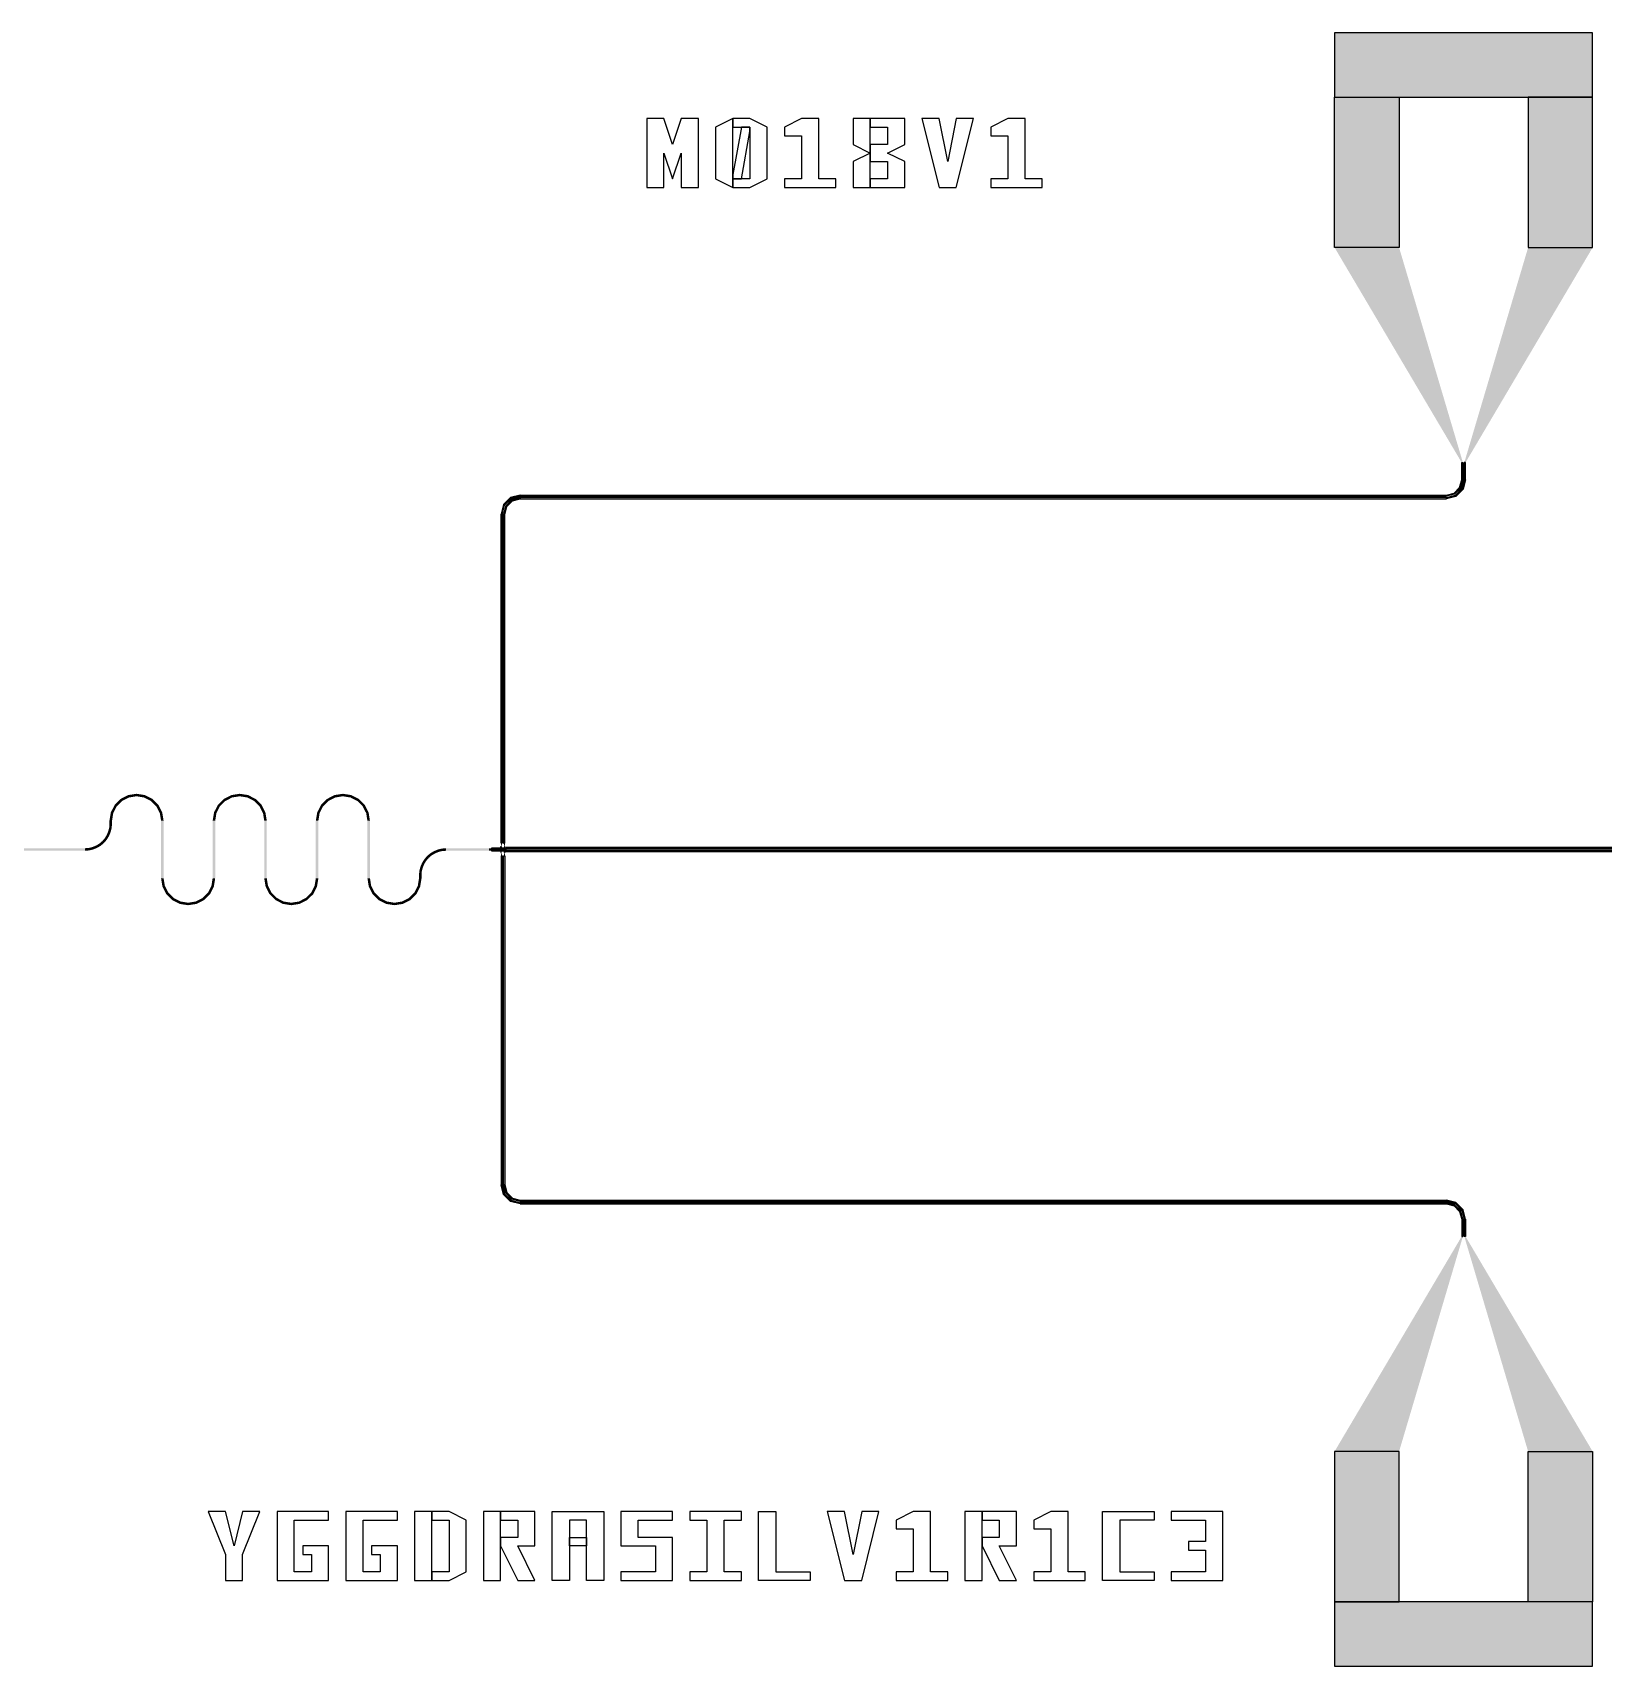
# Model space of a CAD drawing. Extents: x -200 to 7200, y -200 to 2100.
# Drawn here: x 4336 to 6162, y 0 to 1900 of the extents above; entities that cross this region are included whole.
import ezdxf

# ---------------------------------------------------------------- set-up
doc = ezdxf.new("R2010")
doc.units = 0
doc.layers.add('GAP', color=1, linetype='continuous')
doc.layers.add('PIN', color=3, linetype='continuous')

# ---------------------------------------------------------------- blocks, each defined once
blk = doc.blocks.new('YGGDRASILV1R1C3GAP')
for points in [[(4879.6, 951.5), (4869.6, 951.5), (4869.6, 948.5), (4879.6, 948.5), (4879.6, 951.5)], [(4885.1, 951.5), (4880.6, 951.5), (4880.6, 948.5), (4885.1, 948.5), (4885.1, 951.5)], [(6175, 952.3), (4886.1, 952.3), (4886.1, 947.8), (6175, 947.8), (6175, 952.3)]]:
    blk.add_lwpolyline(points)
for points in [[(4438.1, 1008.8), (4438.1, 1008.8), (4431.2, 1001.9)], [(4439.8, 1006.4), (4438.1, 1008.8), (4433.5, 1000.1), (4431.2, 1001.9)], [(4446.9, 1013.3), (4446.9, 1013.3), (4438.1, 1008.8)], [(4447.8, 1010.5), (4446.9, 1013.3), (4439.8, 1006.4), (4438.1, 1008.8)], [(4447.8, 1010.5), (4447.8, 1010.5), (4439.8, 1006.4)], [(4456.6, 1014.8), (4456.6, 1014.8), (4446.9, 1013.3)], [(4456.6, 1011.9), (4456.6, 1014.8), (4447.8, 1010.5), (4446.9, 1013.3)], [(4456.6, 1011.9), (4456.6, 1011.9), (4447.8, 1010.5)], [(4466.3, 1013.3), (4466.3, 1013.3), (4456.6, 1014.8)], [(4465.4, 1010.5), (4466.3, 1013.3), (4456.6, 1011.9), (4456.6, 1014.8)], [(4465.4, 1010.5), (4465.4, 1010.5), (4456.6, 1011.9)], [(4473.4, 1006.4), (4475.1, 1008.8), (4465.4, 1010.5), (4466.3, 1013.3)], [(4473.4, 1006.4), (4473.4, 1006.4), (4465.4, 1010.5)], [(4475.1, 1008.8), (4475.1, 1008.8), (4466.3, 1013.3)], [(4479.7, 1000.1), (4482.1, 1001.9), (4473.4, 1006.4), (4475.1, 1008.8)], [(4482.1, 1001.9), (4482.1, 1001.9), (4475.1, 1008.8)], [(4558.1, 1008.8), (4558.1, 1008.8), (4551.2, 1001.9)], [(4559.8, 1006.4), (4558.1, 1008.8), (4553.5, 1000.1), (4551.2, 1001.9)], [(4566.9, 1013.3), (4566.9, 1013.3), (4558.1, 1008.8)], [(4567.8, 1010.5), (4566.9, 1013.3), (4559.8, 1006.4), (4558.1, 1008.8)], [(4567.8, 1010.5), (4567.8, 1010.5), (4559.8, 1006.4)], [(4576.6, 1014.8), (4576.6, 1014.8), (4566.9, 1013.3)], [(4576.6, 1011.9), (4576.6, 1014.8), (4567.8, 1010.5), (4566.9, 1013.3)], [(4576.6, 1011.9), (4576.6, 1011.9), (4567.8, 1010.5)], [(4586.3, 1013.3), (4586.3, 1013.3), (4576.6, 1014.8)], [(4585.4, 1010.5), (4586.3, 1013.3), (4576.6, 1011.9), (4576.6, 1014.8)], [(4585.4, 1010.5), (4585.4, 1010.5), (4576.6, 1011.9)], [(4593.4, 1006.4), (4595.1, 1008.8), (4585.4, 1010.5), (4586.3, 1013.3)], [(4593.4, 1006.4), (4593.4, 1006.4), (4585.4, 1010.5)], [(4595.1, 1008.8), (4595.1, 1008.8), (4586.3, 1013.3)], [(4599.7, 1000.1), (4602.1, 1001.9), (4593.4, 1006.4), (4595.1, 1008.8)], [(4602.1, 1001.9), (4602.1, 1001.9), (4595.1, 1008.8)], [(4678.1, 1008.8), (4678.1, 1008.8), (4671.2, 1001.9)], [(4679.8, 1006.4), (4678.1, 1008.8), (4673.5, 1000.1), (4671.2, 1001.9)], [(4686.9, 1013.3), (4686.9, 1013.3), (4678.1, 1008.8)], [(4687.8, 1010.5), (4686.9, 1013.3), (4679.8, 1006.4), (4678.1, 1008.8)], [(4687.8, 1010.5), (4687.8, 1010.5), (4679.8, 1006.4)], [(4696.6, 1014.8), (4696.6, 1014.8), (4686.9, 1013.3)], [(4696.6, 1011.9), (4696.6, 1014.8), (4687.8, 1010.5), (4686.9, 1013.3)], [(4696.6, 1011.9), (4696.6, 1011.9), (4687.8, 1010.5)], [(4706.3, 1013.3), (4706.3, 1013.3), (4696.6, 1014.8)], [(4705.4, 1010.5), (4706.3, 1013.3), (4696.6, 1011.9), (4696.6, 1014.8)], [(4705.4, 1010.5), (4705.4, 1010.5), (4696.6, 1011.9)], [(4713.4, 1006.4), (4715.1, 1008.8), (4705.4, 1010.5), (4706.3, 1013.3)], [(4713.4, 1006.4), (4713.4, 1006.4), (4705.4, 1010.5)], [(4715.1, 1008.8), (4715.1, 1008.8), (4706.3, 1013.3)], [(4719.7, 1000.1), (4722.1, 1001.9), (4713.4, 1006.4), (4715.1, 1008.8)], [(4722.1, 1001.9), (4722.1, 1001.9), (4715.1, 1008.8)], [(4426.7, 993.1), (4426.7, 993.1), (4425.1, 983.4)], [(4429.5, 992.2), (4426.7, 993.1), (4428.1, 983.4), (4425.1, 983.4)], [(4431.2, 1001.9), (4431.2, 1001.9), (4426.7, 993.1)], [(4433.5, 1000.1), (4431.2, 1001.9), (4429.5, 992.2), (4426.7, 993.1)], [(4429.5, 992.2), (4429.5, 992.2), (4428.1, 983.4)], [(4433.5, 1000.1), (4433.5, 1000.1), (4429.5, 992.2)], [(4439.8, 1006.4), (4439.8, 1006.4), (4433.5, 1000.1)], [(4479.7, 1000.1), (4479.7, 1000.1), (4473.4, 1006.4)], [(4483.7, 992.2), (4486.5, 993.1), (4479.7, 1000.1), (4482.1, 1001.9)], [(4483.7, 992.2), (4483.7, 992.2), (4479.7, 1000.1)], [(4486.5, 993.1), (4486.5, 993.1), (4482.1, 1001.9)], [(4485.1, 983.4), (4488.1, 983.4), (4483.7, 992.2), (4486.5, 993.1)], [(4485.1, 983.4), (4485.1, 983.4), (4483.7, 992.2)], [(4488.1, 983.4), (4488.1, 983.4), (4486.5, 993.1)], [(4546.7, 993.1), (4546.7, 993.1), (4545.1, 983.4)], [(4549.5, 992.2), (4546.7, 993.1), (4548.1, 983.4), (4545.1, 983.4)], [(4551.2, 1001.9), (4551.2, 1001.9), (4546.7, 993.1)], [(4553.5, 1000.1), (4551.2, 1001.9), (4549.5, 992.2), (4546.7, 993.1)], [(4549.5, 992.2), (4549.5, 992.2), (4548.1, 983.4)], [(4553.5, 1000.1), (4553.5, 1000.1), (4549.5, 992.2)], [(4559.8, 1006.4), (4559.8, 1006.4), (4553.5, 1000.1)], [(4599.7, 1000.1), (4599.7, 1000.1), (4593.4, 1006.4)], [(4603.7, 992.2), (4606.5, 993.1), (4599.7, 1000.1), (4602.1, 1001.9)], [(4603.7, 992.2), (4603.7, 992.2), (4599.7, 1000.1)], [(4606.5, 993.1), (4606.5, 993.1), (4602.1, 1001.9)], [(4605.1, 983.4), (4608.1, 983.4), (4603.7, 992.2), (4606.5, 993.1)], [(4605.1, 983.4), (4605.1, 983.4), (4603.7, 992.2)], [(4608.1, 983.4), (4608.1, 983.4), (4606.5, 993.1)], [(4666.7, 993.1), (4666.7, 993.1), (4665.1, 983.4)], [(4669.5, 992.2), (4666.7, 993.1), (4668.1, 983.4), (4665.1, 983.4)], [(4671.2, 1001.9), (4671.2, 1001.9), (4666.7, 993.1)], [(4673.5, 1000.1), (4671.2, 1001.9), (4669.5, 992.2), (4666.7, 993.1)], [(4669.5, 992.2), (4669.5, 992.2), (4668.1, 983.4)], [(4673.5, 1000.1), (4673.5, 1000.1), (4669.5, 992.2)], [(4679.8, 1006.4), (4679.8, 1006.4), (4673.5, 1000.1)], [(4719.7, 1000.1), (4719.7, 1000.1), (4713.4, 1006.4)], [(4723.7, 992.2), (4726.5, 993.1), (4719.7, 1000.1), (4722.1, 1001.9)], [(4723.7, 992.2), (4723.7, 992.2), (4719.7, 1000.1)], [(4726.5, 993.1), (4726.5, 993.1), (4722.1, 1001.9)], [(4725.1, 983.4), (4728.1, 983.4), (4723.7, 992.2), (4726.5, 993.1)], [(4725.1, 983.4), (4725.1, 983.4), (4723.7, 992.2)], [(4728.1, 983.4), (4728.1, 983.4), (4726.5, 993.1)], [(4423.7, 971.2), (4423.7, 971.2), (4422, 967)], [(4423.7, 971.2), (4426.5, 970.3), (4422, 967), (4424.6, 965.7)], [(4424.8, 975.5), (4424.8, 975.5), (4423.7, 971.2)], [(4424.8, 975.5), (4427.7, 975.1), (4423.7, 971.2), (4426.5, 970.3)], [(4426.5, 970.3), (4426.5, 970.3), (4424.6, 965.7)], [(4425.1, 980), (4425.1, 980), (4424.8, 975.5)], [(4425.1, 980), (4428.1, 980), (4424.8, 975.5), (4427.7, 975.1)], [(4425.1, 983.4), (4425.1, 980), (4428.1, 983.4), (4428.1, 980)], [(4427.7, 975.1), (4427.7, 975.1), (4426.5, 970.3)], [(4428.1, 980), (4428.1, 980), (4427.7, 975.1)], [(4488.1, 916.6), (4488.1, 983.4), (4485.1, 916.6), (4485.1, 983.4)], [(4545.1, 983.4), (4545.1, 916.6), (4548.1, 983.4), (4548.1, 916.6)], [(4608.1, 916.6), (4608.1, 983.4), (4605.1, 916.6), (4605.1, 983.4)], [(4665.1, 983.4), (4665.1, 916.6), (4668.1, 983.4), (4668.1, 916.6)], [(4728.1, 916.6), (4728.1, 983.4), (4725.1, 916.6), (4725.1, 983.4)], [(4396.6, 951.5), (3203.5, 951.5), (4396.6, 948.5), (3203.5, 948.5)], [(4401.1, 951.8), (4401.1, 951.8), (4396.6, 951.5)], [(4401.1, 951.8), (4401.5, 948.9), (4396.6, 951.5), (4396.6, 948.5)], [(4405.4, 952.9), (4405.4, 952.9), (4401.1, 951.8)], [(4405.4, 952.9), (4406.3, 950.1), (4401.1, 951.8), (4401.5, 948.9)], [(4406.3, 950.1), (4406.3, 950.1), (4401.5, 948.9)], [(4409.6, 954.6), (4409.6, 954.6), (4405.4, 952.9)], [(4409.6, 954.6), (4410.9, 952), (4405.4, 952.9), (4406.3, 950.1)], [(4410.9, 952), (4410.9, 952), (4406.3, 950.1)], [(4413.4, 956.9), (4413.4, 956.9), (4409.6, 954.6)], [(4413.4, 956.9), (4415.1, 954.5), (4409.6, 954.6), (4410.9, 952)], [(4415.1, 954.5), (4415.1, 954.5), (4410.9, 952)], [(4416.8, 959.8), (4416.8, 959.8), (4413.4, 956.9)], [(4416.8, 959.8), (4418.9, 957.7), (4413.4, 956.9), (4415.1, 954.5)], [(4418.9, 957.7), (4418.9, 957.7), (4415.1, 954.5)], [(4419.7, 963.2), (4419.7, 963.2), (4416.8, 959.8)], [(4419.7, 963.2), (4422.1, 961.5), (4416.8, 959.8), (4418.9, 957.7)], [(4422.1, 961.5), (4422.1, 961.5), (4418.9, 957.7)], [(4422, 967), (4422, 967), (4419.7, 963.2)], [(4422, 967), (4424.6, 965.7), (4419.7, 963.2), (4422.1, 961.5)], [(4424.6, 965.7), (4424.6, 965.7), (4422.1, 961.5)], [(4811.7, 951.1), (4811.7, 951.1), (4806.9, 949.9)], [(4812.1, 948.2), (4811.7, 951.1), (4807.8, 947.1), (4806.9, 949.9)], [(4816.6, 951.5), (4816.6, 951.5), (4811.7, 951.1)], [(4816.6, 948.5), (4816.6, 951.5), (4812.1, 948.2), (4811.7, 951.1)], [(4866.6, 951.5), (4816.6, 951.5), (4866.6, 948.5), (4816.6, 948.5)], [(4869.6, 950), (4866.6, 950), (4869.6, 951.5), (4866.6, 951.5)], [(4869.6, 950), (4866.6, 950), (4869.6, 948.5), (4866.6, 948.5)], [(4879.6, 951.5), (4869.6, 951.5), (4879.6, 948.5), (4869.6, 948.5)], [(4880.6, 950), (4879.6, 950), (4880.6, 951.5), (4879.6, 951.5)], [(4880.6, 950), (4879.6, 950), (4880.6, 948.5), (4879.6, 948.5)], [(4885.1, 951.5), (4880.6, 951.5), (4885.1, 948.5), (4880.6, 948.5)], [(4886.1, 950), (4885.1, 950), (4886.1, 952.3), (4885.1, 951.5)], [(4886.1, 950), (4885.1, 950), (4886.1, 947.8), (4885.1, 948.5)], [(6175, 952.3), (4886.1, 952.3), (6175, 947.8), (4886.1, 947.8)], [(4401.5, 948.9), (4401.5, 948.9), (4396.6, 948.5)], [(4788.6, 934.3), (4788.6, 934.3), (4786.7, 929.7)], [(4791.2, 933), (4788.6, 934.3), (4789.5, 928.8), (4786.7, 929.7)], [(4791.2, 938.5), (4791.2, 938.5), (4788.6, 934.3)], [(4793.5, 936.8), (4791.2, 938.5), (4791.2, 933), (4788.6, 934.3)], [(4791.2, 933), (4791.2, 933), (4789.5, 928.8)], [(4794.4, 942.3), (4794.4, 942.3), (4791.2, 938.5)], [(4796.4, 940.2), (4794.4, 942.3), (4793.5, 936.8), (4791.2, 938.5)], [(4793.5, 936.8), (4793.5, 936.8), (4791.2, 933)], [(4796.4, 940.2), (4796.4, 940.2), (4793.5, 936.8)], [(4798.1, 945.5), (4798.1, 945.5), (4794.4, 942.3)], [(4799.8, 943.1), (4798.1, 945.5), (4796.4, 940.2), (4794.4, 942.3)], [(4799.8, 943.1), (4799.8, 943.1), (4796.4, 940.2)], [(4802.3, 948), (4802.3, 948), (4798.1, 945.5)], [(4803.7, 945.4), (4802.3, 948), (4799.8, 943.1), (4798.1, 945.5)], [(4803.7, 945.4), (4803.7, 945.4), (4799.8, 943.1)], [(4806.9, 949.9), (4806.9, 949.9), (4802.3, 948)], [(4807.8, 947.1), (4806.9, 949.9), (4803.7, 945.4), (4802.3, 948)], [(4807.8, 947.1), (4807.8, 947.1), (4803.7, 945.4)], [(4812.1, 948.2), (4812.1, 948.2), (4807.8, 947.1)], [(4816.6, 948.5), (4816.6, 948.5), (4812.1, 948.2)], [(4486.7, 906.9), (4486.7, 906.9), (4485.1, 916.6)], [(4489.5, 907.8), (4486.7, 906.9), (4488.1, 916.6), (4485.1, 916.6)], [(4489.5, 907.8), (4489.5, 907.8), (4488.1, 916.6)], [(4545.1, 916.6), (4545.1, 916.6), (4543.7, 907.8)], [(4545.1, 916.6), (4548.1, 916.6), (4543.7, 907.8), (4546.5, 906.9)], [(4548.1, 916.6), (4548.1, 916.6), (4546.5, 906.9)], [(4606.7, 906.9), (4606.7, 906.9), (4605.1, 916.6)], [(4609.5, 907.8), (4606.7, 906.9), (4608.1, 916.6), (4605.1, 916.6)], [(4609.5, 907.8), (4609.5, 907.8), (4608.1, 916.6)], [(4665.1, 916.6), (4665.1, 916.6), (4663.7, 907.8)], [(4665.1, 916.6), (4668.1, 916.6), (4663.7, 907.8), (4666.5, 906.9)], [(4668.1, 916.6), (4668.1, 916.6), (4666.5, 906.9)], [(4726.7, 906.9), (4726.7, 906.9), (4725.1, 916.6)], [(4729.5, 907.8), (4726.7, 906.9), (4728.1, 916.6), (4725.1, 916.6)], [(4729.5, 907.8), (4729.5, 907.8), (4728.1, 916.6)], [(4785.1, 916.6), (4785.1, 916.6), (4783.7, 907.8)], [(4785.1, 916.6), (4788.1, 916.6), (4783.7, 907.8), (4786.5, 906.9)], [(4785.5, 924.9), (4785.5, 924.9), (4785.1, 920)], [(4788.4, 924.5), (4785.5, 924.9), (4788.1, 920), (4785.1, 920)], [(4785.1, 920), (4785.1, 916.6), (4788.1, 920), (4788.1, 916.6)], [(4786.7, 929.7), (4786.7, 929.7), (4785.5, 924.9)], [(4789.5, 928.8), (4786.7, 929.7), (4788.4, 924.5), (4785.5, 924.9)], [(4788.1, 916.6), (4788.1, 916.6), (4786.5, 906.9)], [(4788.4, 924.5), (4788.4, 924.5), (4788.1, 920)], [(4789.5, 928.8), (4789.5, 928.8), (4788.4, 924.5)], [(4493.5, 899.9), (4491.2, 898.1), (4489.5, 907.8), (4486.7, 906.9)], [(4491.2, 898.1), (4491.2, 898.1), (4486.7, 906.9)], [(4493.5, 899.9), (4493.5, 899.9), (4489.5, 907.8)], [(4499.8, 893.6), (4498.1, 891.2), (4493.5, 899.9), (4491.2, 898.1)], [(4498.1, 891.2), (4498.1, 891.2), (4491.2, 898.1)], [(4499.8, 893.6), (4499.8, 893.6), (4493.5, 899.9)], [(4507.8, 889.5), (4506.9, 886.7), (4499.8, 893.6), (4498.1, 891.2)], [(4507.8, 889.5), (4507.8, 889.5), (4499.8, 893.6)], [(4533.4, 893.6), (4533.4, 893.6), (4525.4, 889.5)], [(4533.4, 893.6), (4535.1, 891.2), (4525.4, 889.5), (4526.3, 886.7)], [(4539.7, 899.9), (4539.7, 899.9), (4533.4, 893.6)], [(4539.7, 899.9), (4542.1, 898.1), (4533.4, 893.6), (4535.1, 891.2)], [(4542.1, 898.1), (4542.1, 898.1), (4535.1, 891.2)], [(4543.7, 907.8), (4543.7, 907.8), (4539.7, 899.9)], [(4543.7, 907.8), (4546.5, 906.9), (4539.7, 899.9), (4542.1, 898.1)], [(4546.5, 906.9), (4546.5, 906.9), (4542.1, 898.1)], [(4613.5, 899.9), (4611.2, 898.1), (4609.5, 907.8), (4606.7, 906.9)], [(4611.2, 898.1), (4611.2, 898.1), (4606.7, 906.9)], [(4613.5, 899.9), (4613.5, 899.9), (4609.5, 907.8)], [(4619.8, 893.6), (4618.1, 891.2), (4613.5, 899.9), (4611.2, 898.1)], [(4618.1, 891.2), (4618.1, 891.2), (4611.2, 898.1)], [(4619.8, 893.6), (4619.8, 893.6), (4613.5, 899.9)], [(4627.8, 889.5), (4626.9, 886.7), (4619.8, 893.6), (4618.1, 891.2)], [(4627.8, 889.5), (4627.8, 889.5), (4619.8, 893.6)], [(4653.4, 893.6), (4653.4, 893.6), (4645.4, 889.5)], [(4653.4, 893.6), (4655.1, 891.2), (4645.4, 889.5), (4646.3, 886.7)], [(4659.7, 899.9), (4659.7, 899.9), (4653.4, 893.6)], [(4659.7, 899.9), (4662.1, 898.1), (4653.4, 893.6), (4655.1, 891.2)], [(4662.1, 898.1), (4662.1, 898.1), (4655.1, 891.2)], [(4663.7, 907.8), (4663.7, 907.8), (4659.7, 899.9)], [(4663.7, 907.8), (4666.5, 906.9), (4659.7, 899.9), (4662.1, 898.1)], [(4666.5, 906.9), (4666.5, 906.9), (4662.1, 898.1)], [(4733.5, 899.9), (4731.2, 898.1), (4729.5, 907.8), (4726.7, 906.9)], [(4731.2, 898.1), (4731.2, 898.1), (4726.7, 906.9)], [(4733.5, 899.9), (4733.5, 899.9), (4729.5, 907.8)], [(4739.8, 893.6), (4738.1, 891.2), (4733.5, 899.9), (4731.2, 898.1)], [(4738.1, 891.2), (4738.1, 891.2), (4731.2, 898.1)], [(4739.8, 893.6), (4739.8, 893.6), (4733.5, 899.9)], [(4747.8, 889.5), (4746.9, 886.7), (4739.8, 893.6), (4738.1, 891.2)], [(4747.8, 889.5), (4747.8, 889.5), (4739.8, 893.6)], [(4773.4, 893.6), (4773.4, 893.6), (4765.4, 889.5)], [(4773.4, 893.6), (4775.1, 891.2), (4765.4, 889.5), (4766.3, 886.7)], [(4779.7, 899.9), (4779.7, 899.9), (4773.4, 893.6)], [(4779.7, 899.9), (4782.1, 898.1), (4773.4, 893.6), (4775.1, 891.2)], [(4782.1, 898.1), (4782.1, 898.1), (4775.1, 891.2)], [(4783.7, 907.8), (4783.7, 907.8), (4779.7, 899.9)], [(4783.7, 907.8), (4786.5, 906.9), (4779.7, 899.9), (4782.1, 898.1)], [(4786.5, 906.9), (4786.5, 906.9), (4782.1, 898.1)], [(4506.9, 886.7), (4506.9, 886.7), (4498.1, 891.2)], [(4516.6, 888.1), (4516.6, 885.2), (4507.8, 889.5), (4506.9, 886.7)], [(4516.6, 885.2), (4516.6, 885.2), (4506.9, 886.7)], [(4516.6, 888.1), (4516.6, 888.1), (4507.8, 889.5)], [(4525.4, 889.5), (4525.4, 889.5), (4516.6, 888.1)], [(4525.4, 889.5), (4526.3, 886.7), (4516.6, 888.1), (4516.6, 885.2)], [(4526.3, 886.7), (4526.3, 886.7), (4516.6, 885.2)], [(4535.1, 891.2), (4535.1, 891.2), (4526.3, 886.7)], [(4626.9, 886.7), (4626.9, 886.7), (4618.1, 891.2)], [(4636.6, 888.1), (4636.6, 885.2), (4627.8, 889.5), (4626.9, 886.7)], [(4636.6, 885.2), (4636.6, 885.2), (4626.9, 886.7)], [(4636.6, 888.1), (4636.6, 888.1), (4627.8, 889.5)], [(4645.4, 889.5), (4645.4, 889.5), (4636.6, 888.1)], [(4645.4, 889.5), (4646.3, 886.7), (4636.6, 888.1), (4636.6, 885.2)], [(4646.3, 886.7), (4646.3, 886.7), (4636.6, 885.2)], [(4655.1, 891.2), (4655.1, 891.2), (4646.3, 886.7)], [(4746.9, 886.7), (4746.9, 886.7), (4738.1, 891.2)], [(4756.6, 888.1), (4756.6, 885.2), (4747.8, 889.5), (4746.9, 886.7)], [(4756.6, 885.2), (4756.6, 885.2), (4746.9, 886.7)], [(4756.6, 888.1), (4756.6, 888.1), (4747.8, 889.5)], [(4765.4, 889.5), (4765.4, 889.5), (4756.6, 888.1)], [(4765.4, 889.5), (4766.3, 886.7), (4756.6, 888.1), (4756.6, 885.2)], [(4766.3, 886.7), (4766.3, 886.7), (4756.6, 885.2)], [(4775.1, 891.2), (4775.1, 891.2), (4766.3, 886.7)]]:
    blk.add_solid(points)
at = {"layer": 'gap'}
for points in [[(5050, 1720), (5070, 1720), (5070, 1760), (5080, 1730), (5090, 1760), (5090, 1720), (5110, 1720), (5110, 1800), (5090, 1800), (5080, 1770), (5070, 1800), (5050, 1800), (5050, 1720), (5050, 1720)], [(5130, 1730), (5150, 1720), (5150, 1800), (5130, 1790), (5130, 1730)], [(5150, 1720), (5170, 1720), (5190, 1730), (5190, 1790), (5170, 1800), (5150, 1800), (5150, 1790), (5170, 1790), (5170, 1730), (5150, 1730), (5150, 1720)], [(5150, 1730), (5160, 1730), (5170, 1785), (5170, 1790), (5160, 1790), (5150, 1735), (5150, 1730)], [(5210, 1720), (5270, 1720), (5270, 1730), (5250, 1730), (5250, 1800), (5230, 1800), (5210, 1790), (5210, 1780), (5230, 1780), (5230, 1730), (5210, 1730), (5210, 1720), (5210, 1720)], [(5290, 1720), (5310, 1720), (5310, 1800), (5290, 1800), (5290, 1770), (5310, 1760), (5290, 1750), (5290, 1720)], [(5310, 1720), (5350, 1720), (5350, 1750), (5330, 1760), (5350, 1770), (5350, 1800), (5310, 1800), (5310, 1790), (5330, 1790), (5330, 1770), (5310, 1770), (5310, 1750), (5330, 1750), (5330, 1730), (5310, 1730), (5310, 1720)], [(5390, 1720), (5410, 1720), (5430, 1800), (5410, 1800), (5400, 1750), (5390, 1800), (5370, 1800), (5390, 1720), (5390, 1720)], [(5450, 1720), (5510, 1720), (5510, 1730), (5490, 1730), (5490, 1800), (5470, 1800), (5450, 1790), (5450, 1780), (5470, 1780), (5470, 1730), (5450, 1730), (5450, 1720), (5450, 1720)], [(4560, 100), (4580, 100), (4580, 130), (4600, 180), (4580, 180), (4570, 140), (4560, 180), (4540, 180), (4560, 130), (4560, 100), (4560, 100)], [(4620, 100), (4680, 100), (4680, 140), (4650, 140), (4650, 130), (4660, 130), (4660, 110), (4640, 110), (4640, 170), (4680, 170), (4680, 180), (4620, 180), (4620, 100), (4620, 100)], [(4700, 100), (4760, 100), (4760, 140), (4730, 140), (4730, 130), (4740, 130), (4740, 110), (4720, 110), (4720, 170), (4760, 170), (4760, 180), (4700, 180), (4700, 100), (4700, 100)], [(4780, 100), (4800, 100), (4800, 180), (4780, 180), (4780, 100)], [(4800, 100), (4820, 100), (4840, 110), (4840, 170), (4820, 180), (4800, 180), (4800, 170), (4820, 170), (4820, 110), (4800, 110), (4800, 100)], [(4860, 100), (4880, 100), (4880, 180), (4860, 180), (4860, 100)], [(4880, 140), (4900, 100), (4920, 100), (4900, 140), (4920, 140), (4920, 180), (4880, 180), (4880, 170), (4900, 170), (4900, 150), (4880, 150), (4880, 140)], [(4940, 100), (4940, 180), (5000, 180), (5000, 100), (4980, 100), (4980, 170), (4960, 170), (4960, 100), (4940, 100)], [(5020, 100), (5080, 100), (5080, 150), (5040, 150), (5040, 170), (5080, 170), (5080, 180), (5020, 180), (5020, 140), (5060, 140), (5060, 110), (5020, 110), (5020, 100), (5020, 100)], [(5100, 100), (5160, 100), (5160, 110), (5140, 110), (5140, 170), (5160, 170), (5160, 180), (5100, 180), (5100, 170), (5120, 170), (5120, 110), (5100, 110), (5100, 100), (5100, 100)], [(5180, 100), (5180, 180), (5200, 180), (5200, 110), (5240, 110), (5240, 100), (5180, 100), (5180, 100)], [(5280, 100), (5300, 100), (5320, 180), (5300, 180), (5290, 130), (5280, 180), (5260, 180), (5280, 100), (5280, 100)], [(5340, 100), (5400, 100), (5400, 110), (5380, 110), (5380, 180), (5360, 180), (5340, 170), (5340, 160), (5360, 160), (5360, 110), (5340, 110), (5340, 100), (5340, 100)], [(5420, 100), (5440, 100), (5440, 180), (5420, 180), (5420, 100)], [(5440, 140), (5460, 100), (5480, 100), (5460, 140), (5480, 140), (5480, 180), (5440, 180), (5440, 170), (5460, 170), (5460, 150), (5440, 150), (5440, 140)], [(5500, 100), (5560, 100), (5560, 110), (5540, 110), (5540, 180), (5520, 180), (5500, 170), (5500, 160), (5520, 160), (5520, 110), (5500, 110), (5500, 100), (5500, 100)], [(5580, 100), (5580, 180), (5640, 180), (5640, 170), (5600, 170), (5600, 110), (5640, 110), (5640, 100), (5580, 100), (5580, 100)], [(5660, 100), (5720, 100), (5720, 180), (5660, 180), (5660, 170), (5700, 170), (5700, 145), (5680, 145), (5680, 135), (5700, 135), (5700, 110), (5660, 110), (5660, 100), (5660, 100)], [(4960, 140), (4960, 150), (4980, 150), (4980, 140), (4960, 140)]]:
    blk.add_lwpolyline(points, dxfattribs=at)
blk = doc.blocks.new('YGGDRASILV1R1C3PIN')
for points in [[(4879.6, 950.8), (4869.6, 950.8), (4869.6, 949.3), (4879.6, 949.3), (4879.6, 950.8)], [(4885.1, 950.8), (4880.6, 950.8), (4880.6, 949.3), (4885.1, 949.3), (4885.1, 950.8)], [(6175, 950.8), (4886.1, 950.8), (4886.1, 949.3), (6175, 949.3), (6175, 950.8)]]:
    blk.add_lwpolyline(points)
for points in [[(4438.8, 1007.8), (4438.4, 1008.4), (4432.1, 1001.1), (4431.6, 1001.6)], [(4439.5, 1006.8), (4439.1, 1007.4), (4433.1, 1000.4), (4432.5, 1000.8)], [(4447.3, 1012.1), (4447, 1012.8), (4438.8, 1007.8), (4438.4, 1008.4)], [(4447.6, 1011), (4447.4, 1011.6), (4439.5, 1006.8), (4439.1, 1007.4)], [(4456.6, 1013.6), (4456.6, 1014.3), (4447.3, 1012.1), (4447, 1012.8)], [(4456.6, 1012.4), (4456.6, 1013.1), (4447.6, 1011), (4447.4, 1011.6)], [(4466, 1012.1), (4466.2, 1012.8), (4456.6, 1013.6), (4456.6, 1014.3)], [(4465.6, 1011), (4465.8, 1011.6), (4456.6, 1012.4), (4456.6, 1013.1)], [(4473.7, 1006.8), (4474.1, 1007.4), (4465.6, 1011), (4465.8, 1011.6)], [(4474.4, 1007.8), (4474.8, 1008.4), (4466, 1012.1), (4466.2, 1012.8)], [(4480.1, 1000.4), (4480.7, 1000.8), (4473.7, 1006.8), (4474.1, 1007.4)], [(4481.1, 1001.1), (4481.7, 1001.6), (4474.4, 1007.8), (4474.8, 1008.4)], [(4558.8, 1007.8), (4558.4, 1008.4), (4552.1, 1001.1), (4551.6, 1001.6)], [(4559.5, 1006.8), (4559.1, 1007.4), (4553.1, 1000.4), (4552.5, 1000.8)], [(4567.3, 1012.1), (4567, 1012.8), (4558.8, 1007.8), (4558.4, 1008.4)], [(4567.6, 1011), (4567.4, 1011.6), (4559.5, 1006.8), (4559.1, 1007.4)], [(4576.6, 1013.6), (4576.6, 1014.3), (4567.3, 1012.1), (4567, 1012.8)], [(4576.6, 1012.4), (4576.6, 1013.1), (4567.6, 1011), (4567.4, 1011.6)], [(4586, 1012.1), (4586.2, 1012.8), (4576.6, 1013.6), (4576.6, 1014.3)], [(4585.6, 1011), (4585.8, 1011.6), (4576.6, 1012.4), (4576.6, 1013.1)], [(4593.7, 1006.8), (4594.1, 1007.4), (4585.6, 1011), (4585.8, 1011.6)], [(4594.4, 1007.8), (4594.8, 1008.4), (4586, 1012.1), (4586.2, 1012.8)], [(4600.1, 1000.4), (4600.7, 1000.8), (4593.7, 1006.8), (4594.1, 1007.4)], [(4601.1, 1001.1), (4601.7, 1001.6), (4594.4, 1007.8), (4594.8, 1008.4)], [(4678.8, 1007.8), (4678.4, 1008.4), (4672.1, 1001.1), (4671.6, 1001.6)], [(4679.5, 1006.8), (4679.1, 1007.4), (4673.1, 1000.4), (4672.5, 1000.8)], [(4687.3, 1012.1), (4687, 1012.8), (4678.8, 1007.8), (4678.4, 1008.4)], [(4687.6, 1011), (4687.4, 1011.6), (4679.5, 1006.8), (4679.1, 1007.4)], [(4696.6, 1013.6), (4696.6, 1014.3), (4687.3, 1012.1), (4687, 1012.8)], [(4696.6, 1012.4), (4696.6, 1013.1), (4687.6, 1011), (4687.4, 1011.6)], [(4706, 1012.1), (4706.2, 1012.8), (4696.6, 1013.6), (4696.6, 1014.3)], [(4705.6, 1011), (4705.8, 1011.6), (4696.6, 1012.4), (4696.6, 1013.1)], [(4713.7, 1006.8), (4714.1, 1007.4), (4705.6, 1011), (4705.8, 1011.6)], [(4714.4, 1007.8), (4714.8, 1008.4), (4706, 1012.1), (4706.2, 1012.8)], [(4720.1, 1000.4), (4720.7, 1000.8), (4713.7, 1006.8), (4714.1, 1007.4)], [(4721.1, 1001.1), (4721.7, 1001.6), (4714.4, 1007.8), (4714.8, 1008.4)], [(4427.8, 992.7), (4427.2, 992.9), (4426.4, 983.4), (4425.6, 983.4)], [(4429, 992.3), (4428.3, 992.5), (4427.6, 983.4), (4426.9, 983.4)], [(4432.1, 1001.1), (4431.6, 1001.6), (4427.8, 992.7), (4427.2, 992.9)], [(4433.1, 1000.4), (4432.5, 1000.8), (4429, 992.3), (4428.3, 992.5)], [(4484.2, 992.3), (4484.9, 992.5), (4480.1, 1000.4), (4480.7, 1000.8)], [(4485.4, 992.7), (4486.1, 992.9), (4481.1, 1001.1), (4481.7, 1001.6)], [(4485.6, 983.4), (4486.4, 983.4), (4484.2, 992.3), (4484.9, 992.5)], [(4486.9, 983.4), (4487.6, 983.4), (4485.4, 992.7), (4486.1, 992.9)], [(4547.8, 992.7), (4547.2, 992.9), (4546.4, 983.4), (4545.6, 983.4)], [(4549, 992.3), (4548.3, 992.5), (4547.6, 983.4), (4546.9, 983.4)], [(4552.1, 1001.1), (4551.6, 1001.6), (4547.8, 992.7), (4547.2, 992.9)], [(4553.1, 1000.4), (4552.5, 1000.8), (4549, 992.3), (4548.3, 992.5)], [(4604.2, 992.3), (4604.9, 992.5), (4600.1, 1000.4), (4600.7, 1000.8)], [(4605.4, 992.7), (4606.1, 992.9), (4601.1, 1001.1), (4601.7, 1001.6)], [(4605.6, 983.4), (4606.4, 983.4), (4604.2, 992.3), (4604.9, 992.5)], [(4606.9, 983.4), (4607.6, 983.4), (4605.4, 992.7), (4606.1, 992.9)], [(4667.8, 992.7), (4667.2, 992.9), (4666.4, 983.4), (4665.6, 983.4)], [(4669, 992.3), (4668.3, 992.5), (4667.6, 983.4), (4666.9, 983.4)], [(4672.1, 1001.1), (4671.6, 1001.6), (4667.8, 992.7), (4667.2, 992.9)], [(4673.1, 1000.4), (4672.5, 1000.8), (4669, 992.3), (4668.3, 992.5)], [(4724.2, 992.3), (4724.9, 992.5), (4720.1, 1000.4), (4720.7, 1000.8)], [(4725.4, 992.7), (4726.1, 992.9), (4721.1, 1001.1), (4721.7, 1001.6)], [(4725.6, 983.4), (4726.4, 983.4), (4724.2, 992.3), (4724.9, 992.5)], [(4726.9, 983.4), (4727.6, 983.4), (4725.4, 992.7), (4726.1, 992.9)], [(4424.2, 971), (4424.9, 970.8), (4422.5, 966.8), (4423.1, 966.5)], [(4425.4, 970.7), (4426.1, 970.4), (4423.6, 966.3), (4424.2, 965.9)], [(4425.3, 975.5), (4426, 975.3), (4424.2, 971), (4424.9, 970.8)], [(4425.6, 980), (4426.4, 980), (4425.3, 975.5), (4426, 975.3)], [(4426.5, 975.3), (4427.2, 975.2), (4425.4, 970.7), (4426.1, 970.4)], [(4426.4, 983.4), (4426.4, 980), (4425.6, 983.4), (4425.6, 980)], [(4426.9, 980), (4427.6, 980), (4426.5, 975.3), (4427.2, 975.2)], [(4426.9, 983.4), (4426.9, 980), (4427.6, 983.4), (4427.6, 980)], [(4486.4, 916.6), (4486.4, 983.4), (4485.6, 916.6), (4485.6, 983.4)], [(4486.9, 916.6), (4486.9, 983.4), (4487.6, 916.6), (4487.6, 983.4)], [(4546.4, 983.4), (4546.4, 916.6), (4545.6, 983.4), (4545.6, 916.6)], [(4546.9, 983.4), (4546.9, 916.6), (4547.6, 983.4), (4547.6, 916.6)], [(4606.4, 916.6), (4606.4, 983.4), (4605.6, 916.6), (4605.6, 983.4)], [(4606.9, 916.6), (4606.9, 983.4), (4607.6, 916.6), (4607.6, 983.4)], [(4666.4, 983.4), (4666.4, 916.6), (4665.6, 983.4), (4665.6, 916.6)], [(4666.9, 983.4), (4666.9, 916.6), (4667.6, 983.4), (4667.6, 916.6)], [(4726.4, 916.6), (4726.4, 983.4), (4725.6, 916.6), (4725.6, 983.4)], [(4726.9, 916.6), (4726.9, 983.4), (4727.6, 916.6), (4727.6, 983.4)], [(4396.6, 950.2), (3203.5, 950.2), (4396.6, 951), (3203.5, 951)], [(4401.2, 951.3), (4401.3, 950.6), (4396.6, 951), (4396.6, 950.2)], [(4401.3, 950.1), (4401.5, 949.4), (4396.6, 949.7), (4396.6, 949)], [(4405.6, 952.4), (4405.8, 951.7), (4401.2, 951.3), (4401.3, 950.6)], [(4406, 951.2), (4406.2, 950.5), (4401.3, 950.1), (4401.5, 949.4)], [(4409.8, 954.1), (4410.1, 953.5), (4405.6, 952.4), (4405.8, 951.7)], [(4410.3, 953), (4410.7, 952.4), (4406, 951.2), (4406.2, 950.5)], [(4413.7, 956.5), (4414.1, 955.9), (4409.8, 954.1), (4410.1, 953.5)], [(4414.4, 955.5), (4414.8, 954.9), (4410.3, 953), (4410.7, 952.4)], [(4417.1, 959.5), (4417.6, 959), (4413.7, 956.5), (4414.1, 955.9)], [(4418, 958.6), (4418.5, 958.1), (4414.4, 955.5), (4414.8, 954.9)], [(4420.1, 962.9), (4420.7, 962.5), (4417.1, 959.5), (4417.6, 959)], [(4421.1, 962.2), (4421.7, 961.8), (4418, 958.6), (4418.5, 958.1)], [(4422.5, 966.8), (4423.1, 966.5), (4420.1, 962.9), (4420.7, 962.5)], [(4423.6, 966.3), (4424.2, 965.9), (4421.1, 962.2), (4421.7, 961.8)], [(4811.9, 949.9), (4811.8, 950.6), (4807.3, 948.8), (4807, 949.5)], [(4816.6, 950.2), (4816.6, 951), (4811.9, 949.9), (4811.8, 950.6)], [(4866.6, 950.2), (4816.6, 950.2), (4866.6, 951), (4816.6, 951)], [(4869.6, 950), (4866.6, 950), (4869.6, 950.8), (4866.6, 951)], [(4869.6, 950), (4866.6, 950), (4869.6, 949.3), (4866.6, 949)], [(4879.6, 950.8), (4869.6, 950.8), (4879.6, 949.3), (4869.6, 949.3)], [(4880.6, 950), (4879.6, 950), (4880.6, 950.8), (4879.6, 950.8)], [(4880.6, 950), (4879.6, 950), (4880.6, 949.3), (4879.6, 949.3)], [(4885.1, 950.8), (4880.6, 950.8), (4885.1, 949.3), (4880.6, 949.3)], [(4886.1, 950), (4885.1, 950), (4886.1, 950.8), (4885.1, 950.8)], [(4886.1, 950), (4885.1, 950), (4886.1, 949.3), (4885.1, 949.3)], [(6175, 950.8), (4886.1, 950.8), (6175, 949.3), (4886.1, 949.3)], [(4396.6, 949.7), (3203.5, 949.7), (4396.6, 949), (3203.5, 949)], [(4789.7, 933.7), (4789, 934.1), (4787.8, 929.3), (4787.2, 929.6)], [(4790.7, 933.2), (4790.1, 933.5), (4789, 929), (4788.3, 929.2)], [(4792.1, 937.8), (4791.6, 938.2), (4789.7, 933.7), (4789, 934.1)], [(4793.1, 937.1), (4792.5, 937.5), (4790.7, 933.2), (4790.1, 933.5)], [(4795.2, 941.4), (4794.7, 941.9), (4792.1, 937.8), (4791.6, 938.2)], [(4796.1, 940.5), (4795.6, 941), (4793.1, 937.1), (4792.5, 937.5)], [(4798.8, 944.5), (4798.4, 945.1), (4795.2, 941.4), (4794.7, 941.9)], [(4799.5, 943.5), (4799.1, 944.1), (4796.1, 940.5), (4795.6, 941)], [(4802.9, 947), (4802.5, 947.6), (4798.8, 944.5), (4798.4, 945.1)], [(4803.4, 945.9), (4803.1, 946.5), (4799.5, 943.5), (4799.1, 944.1)], [(4807.3, 948.8), (4807, 949.5), (4802.9, 947), (4802.5, 947.6)], [(4807.6, 947.6), (4807.4, 948.3), (4803.4, 945.9), (4803.1, 946.5)], [(4812.1, 948.7), (4812, 949.4), (4807.6, 947.6), (4807.4, 948.3)], [(4816.6, 949), (4816.6, 949.7), (4812.1, 948.7), (4812, 949.4)], [(4866.6, 949.7), (4816.6, 949.7), (4866.6, 949), (4816.6, 949)], [(4487.8, 907.3), (4487.2, 907.1), (4486.4, 916.6), (4485.6, 916.6)], [(4489, 907.7), (4488.3, 907.5), (4487.6, 916.6), (4486.9, 916.6)], [(4545.6, 916.6), (4546.4, 916.6), (4544.2, 907.7), (4544.9, 907.5)], [(4546.9, 916.6), (4547.6, 916.6), (4545.4, 907.3), (4546.1, 907.1)], [(4607.8, 907.3), (4607.2, 907.1), (4606.4, 916.6), (4605.6, 916.6)], [(4609, 907.7), (4608.3, 907.5), (4607.6, 916.6), (4606.9, 916.6)], [(4665.6, 916.6), (4666.4, 916.6), (4664.2, 907.7), (4664.9, 907.5)], [(4666.9, 916.6), (4667.6, 916.6), (4665.4, 907.3), (4666.1, 907.1)], [(4727.8, 907.3), (4727.2, 907.1), (4726.4, 916.6), (4725.6, 916.6)], [(4729, 907.7), (4728.3, 907.5), (4727.6, 916.6), (4726.9, 916.6)], [(4785.6, 916.6), (4786.4, 916.6), (4784.2, 907.7), (4784.9, 907.5)], [(4786.9, 916.6), (4787.6, 916.6), (4785.4, 907.3), (4786.1, 907.1)], [(4786.7, 924.7), (4786, 924.8), (4786.4, 920), (4785.6, 920)], [(4786.4, 920), (4786.4, 916.6), (4785.6, 920), (4785.6, 916.6)], [(4787.8, 929.3), (4787.2, 929.6), (4786.7, 924.7), (4786, 924.8)], [(4787.9, 924.5), (4787.2, 924.7), (4787.6, 920), (4786.9, 920)], [(4786.9, 920), (4786.9, 916.6), (4787.6, 920), (4787.6, 916.6)], [(4789, 929), (4788.3, 929.2), (4787.9, 924.5), (4787.2, 924.7)], [(4492.1, 898.9), (4491.6, 898.4), (4487.8, 907.3), (4487.2, 907.1)], [(4493.1, 899.6), (4492.5, 899.2), (4489, 907.7), (4488.3, 907.5)], [(4498.8, 892.2), (4498.4, 891.6), (4492.1, 898.9), (4491.6, 898.4)], [(4499.5, 893.2), (4499.1, 892.6), (4493.1, 899.6), (4492.5, 899.2)], [(4507.6, 889), (4507.4, 888.4), (4499.5, 893.2), (4499.1, 892.6)], [(4533.7, 893.2), (4534.1, 892.6), (4525.6, 889), (4525.8, 888.4)], [(4540.1, 899.6), (4540.7, 899.2), (4533.7, 893.2), (4534.1, 892.6)], [(4541.1, 898.9), (4541.7, 898.4), (4534.4, 892.2), (4534.8, 891.6)], [(4544.2, 907.7), (4544.9, 907.5), (4540.1, 899.6), (4540.7, 899.2)], [(4545.4, 907.3), (4546.1, 907.1), (4541.1, 898.9), (4541.7, 898.4)], [(4612.1, 898.9), (4611.6, 898.4), (4607.8, 907.3), (4607.2, 907.1)], [(4613.1, 899.6), (4612.5, 899.2), (4609, 907.7), (4608.3, 907.5)], [(4618.8, 892.2), (4618.4, 891.6), (4612.1, 898.9), (4611.6, 898.4)], [(4619.5, 893.2), (4619.1, 892.6), (4613.1, 899.6), (4612.5, 899.2)], [(4627.6, 889), (4627.4, 888.4), (4619.5, 893.2), (4619.1, 892.6)], [(4653.7, 893.2), (4654.1, 892.6), (4645.6, 889), (4645.8, 888.4)], [(4660.1, 899.6), (4660.7, 899.2), (4653.7, 893.2), (4654.1, 892.6)], [(4661.1, 898.9), (4661.7, 898.4), (4654.4, 892.2), (4654.8, 891.6)], [(4664.2, 907.7), (4664.9, 907.5), (4660.1, 899.6), (4660.7, 899.2)], [(4665.4, 907.3), (4666.1, 907.1), (4661.1, 898.9), (4661.7, 898.4)], [(4732.1, 898.9), (4731.6, 898.4), (4727.8, 907.3), (4727.2, 907.1)], [(4733.1, 899.6), (4732.5, 899.2), (4729, 907.7), (4728.3, 907.5)], [(4738.8, 892.2), (4738.4, 891.6), (4732.1, 898.9), (4731.6, 898.4)], [(4739.5, 893.2), (4739.1, 892.6), (4733.1, 899.6), (4732.5, 899.2)], [(4747.6, 889), (4747.4, 888.4), (4739.5, 893.2), (4739.1, 892.6)], [(4773.7, 893.2), (4774.1, 892.6), (4765.6, 889), (4765.8, 888.4)], [(4780.1, 899.6), (4780.7, 899.2), (4773.7, 893.2), (4774.1, 892.6)], [(4781.1, 898.9), (4781.7, 898.4), (4774.4, 892.2), (4774.8, 891.6)], [(4784.2, 907.7), (4784.9, 907.5), (4780.1, 899.6), (4780.7, 899.2)], [(4785.4, 907.3), (4786.1, 907.1), (4781.1, 898.9), (4781.7, 898.4)], [(4507.3, 887.9), (4507, 887.2), (4498.8, 892.2), (4498.4, 891.6)], [(4516.6, 886.4), (4516.6, 885.7), (4507.3, 887.9), (4507, 887.2)], [(4516.6, 887.6), (4516.6, 886.9), (4507.6, 889), (4507.4, 888.4)], [(4525.6, 889), (4525.8, 888.4), (4516.6, 887.6), (4516.6, 886.9)], [(4526, 887.9), (4526.2, 887.2), (4516.6, 886.4), (4516.6, 885.7)], [(4534.4, 892.2), (4534.8, 891.6), (4526, 887.9), (4526.2, 887.2)], [(4627.3, 887.9), (4627, 887.2), (4618.8, 892.2), (4618.4, 891.6)], [(4636.6, 886.4), (4636.6, 885.7), (4627.3, 887.9), (4627, 887.2)], [(4636.6, 887.6), (4636.6, 886.9), (4627.6, 889), (4627.4, 888.4)], [(4645.6, 889), (4645.8, 888.4), (4636.6, 887.6), (4636.6, 886.9)], [(4646, 887.9), (4646.2, 887.2), (4636.6, 886.4), (4636.6, 885.7)], [(4654.4, 892.2), (4654.8, 891.6), (4646, 887.9), (4646.2, 887.2)], [(4747.3, 887.9), (4747, 887.2), (4738.8, 892.2), (4738.4, 891.6)], [(4756.6, 886.4), (4756.6, 885.7), (4747.3, 887.9), (4747, 887.2)], [(4756.6, 887.6), (4756.6, 886.9), (4747.6, 889), (4747.4, 888.4)], [(4765.6, 889), (4765.8, 888.4), (4756.6, 887.6), (4756.6, 886.9)], [(4766, 887.9), (4766.2, 887.2), (4756.6, 886.4), (4756.6, 885.7)], [(4774.4, 892.2), (4774.8, 891.6), (4766, 887.9), (4766.2, 887.2)]]:
    blk.add_solid(points)
blk = doc.blocks.new('YGGDRASILV1R1C3')
for points in [[(5850, 1900), (5850, 1825), (6150, 1825), (6150, 1900), (5850, 1900)], [(5925, 1825), (5925, 1650), (5850, 1650), (5850, 1825), (5925, 1825)], [(6075, 1825), (6075, 1650), (6150, 1650), (6150, 1825), (6075, 1825)], [(5999.2, 1400), (5999.2, 1380), (5997.8, 1380), (5997.8, 1400), (5999.2, 1400)], [(6000.8, 1400), (6000.8, 1380), (6002.2, 1380), (6002.2, 1400), (6000.8, 1400)], [(6002.2, 1380), (5999.3, 1368.9), (5991.1, 1360.7), (5980, 1357.8), (5980, 1359.2), (5990.4, 1362), (5998, 1369.6), (6000.8, 1380), (6002.2, 1380)], [(5999.2, 1380), (5996.7, 1370.4), (5989.6, 1363.3), (5980, 1360.8), (5980, 1362.2), (5988.9, 1364.6), (5995.4, 1371.1), (5997.8, 1380), (5999.2, 1380)], [(4902.7, 1362.2), (4891.6, 1359.3), (4883.4, 1351.1), (4880.5, 1340), (4882, 1340), (4884.7, 1350.4), (4892.3, 1358), (4902.7, 1360.8), (4902.7, 1362.2)], [(4902.7, 1359.2), (4893.1, 1356.7), (4886, 1349.6), (4883.5, 1340), (4885, 1340), (4887.3, 1348.9), (4893.8, 1355.4), (4902.7, 1357.8), (4902.7, 1359.2)], [(5980, 1360.8), (4902.7, 1360.8), (4902.7, 1362.2), (5980, 1362.2), (5980, 1360.8)], [(5980, 1359.2), (4902.7, 1359.2), (4902.7, 1357.8), (5980, 1357.8), (5980, 1359.2)], [(4882, 1340), (4882, 957.5), (4880.5, 957.5), (4880.5, 1340), (4882, 1340)], [(4883.5, 1340), (4883.5, 957.5), (4885, 957.5), (4885, 1340), (4883.5, 1340)], [(4880.7, 953.5), (4880.7, 951.5), (4880.3, 951.5), (4880.3, 953.5), (4880.7, 953.5)], [(4884.7, 953.5), (4884.7, 951.5), (4885.1, 951.5), (4885.1, 953.5), (4884.7, 953.5)], [(4880.7, 946.5), (4880.7, 948.5), (4880.3, 948.5), (4880.3, 946.5), (4880.7, 946.5)], [(4882, 560), (4882, 942.5), (4880.5, 942.5), (4880.5, 560), (4882, 560)], [(4883.5, 560), (4883.5, 942.5), (4885, 942.5), (4885, 560), (4883.5, 560)], [(4884.7, 946.5), (4884.7, 948.5), (4885.1, 948.5), (4885.1, 946.5), (4884.7, 946.5)], [(4902.7, 537.8), (4891.6, 540.7), (4883.4, 548.9), (4880.5, 560), (4882, 560), (4884.7, 549.6), (4892.3, 542), (4902.7, 539.2), (4902.7, 537.8)], [(4902.7, 540.8), (4893.1, 543.3), (4886, 550.4), (4883.5, 560), (4885, 560), (4887.3, 551.1), (4893.8, 544.6), (4902.7, 542.2), (4902.7, 540.8)], [(5980, 540.8), (4902.7, 540.8), (4902.7, 542.2), (5980, 542.2), (5980, 540.8)], [(5980, 539.2), (4902.7, 539.2), (4902.7, 537.8), (5980, 537.8), (5980, 539.2)], [(6002.2, 520), (5999.3, 531.1), (5991.1, 539.3), (5980, 542.2), (5980, 540.8), (5990.4, 538), (5998, 530.4), (6000.8, 520), (6002.2, 520)], [(5999.2, 520), (5996.7, 529.6), (5989.6, 536.7), (5980, 539.2), (5980, 537.8), (5988.9, 535.4), (5995.4, 528.9), (5997.8, 520), (5999.2, 520)], [(5999.2, 500), (5999.2, 520), (5997.8, 520), (5997.8, 500), (5999.2, 500)], [(6000.8, 500), (6000.8, 520), (6002.2, 520), (6002.2, 500), (6000.8, 500)], [(5925, 75), (5925, 250), (5850, 250), (5850, 75), (5925, 75)], [(6075, 75), (6075, 250), (6150, 250), (6150, 75), (6075, 75)], [(6150, 0), (6150, 75), (5850, 75), (5850, 0), (6150, 0)]]:
    blk.add_lwpolyline(points)
for points in [[(5850, 1900), (5850, 1825), (6150, 1900), (6150, 1825)], [(5925, 1825), (5925, 1650), (5850, 1825), (5850, 1650)], [(6075, 1825), (6075, 1650), (6150, 1825), (6150, 1650)], [(5925, 1650), (5999.2, 1400), (5850, 1650), (5997.8, 1400)], [(6075, 1650), (6000.8, 1400), (6150, 1650), (6002.2, 1400)], [(5999.2, 1400), (5999.2, 1380), (5997.8, 1400), (5997.8, 1380)], [(6000.8, 1400), (6000.8, 1380), (6002.2, 1400), (6002.2, 1380)], [(5995.4, 1371.1), (5996.7, 1370.4), (5988.9, 1364.6), (5989.6, 1363.3)], [(5998, 1369.6), (5999.3, 1368.9), (5990.4, 1362), (5991.1, 1360.7)], [(5997.8, 1380), (5999.2, 1380), (5995.4, 1371.1), (5996.7, 1370.4)], [(6000.8, 1380), (6002.2, 1380), (5998, 1369.6), (5999.3, 1368.9)], [(4884.7, 1350.4), (4883.4, 1351.1), (4882, 1340), (4880.5, 1340)], [(4892.3, 1358), (4891.6, 1359.3), (4884.7, 1350.4), (4883.4, 1351.1)], [(4887.3, 1348.9), (4886, 1349.6), (4885, 1340), (4883.5, 1340)], [(4893.8, 1355.4), (4893.1, 1356.7), (4887.3, 1348.9), (4886, 1349.6)], [(4902.7, 1360.8), (4902.7, 1362.2), (4892.3, 1358), (4891.6, 1359.3)], [(4902.7, 1357.8), (4902.7, 1359.2), (4893.8, 1355.4), (4893.1, 1356.7)], [(5980, 1360.8), (4902.7, 1360.8), (5980, 1362.2), (4902.7, 1362.2)], [(5980, 1359.2), (4902.7, 1359.2), (5980, 1357.8), (4902.7, 1357.8)], [(5988.9, 1364.6), (5989.6, 1363.3), (5980, 1362.2), (5980, 1360.8)], [(5990.4, 1362), (5991.1, 1360.7), (5980, 1359.2), (5980, 1357.8)], [(4882, 1340), (4882, 957.5), (4880.5, 1340), (4880.5, 957.5)], [(4883.5, 1340), (4883.5, 957.5), (4885, 1340), (4885, 957.5)], [(4882, 957.5), (4880.7, 953.5), (4880.5, 957.5), (4880.3, 953.5)], [(4880.7, 953.5), (4880.7, 951.5), (4880.3, 953.5), (4880.3, 951.5)], [(4883.5, 957.5), (4884.7, 953.5), (4885, 957.5), (4885.1, 953.5)], [(4884.7, 953.5), (4884.7, 951.5), (4885.1, 953.5), (4885.1, 951.5)], [(4880.7, 946.5), (4880.7, 948.5), (4880.3, 946.5), (4880.3, 948.5)], [(4882, 942.5), (4880.7, 946.5), (4880.5, 942.5), (4880.3, 946.5)], [(4882, 560), (4882, 942.5), (4880.5, 560), (4880.5, 942.5)], [(4883.5, 942.5), (4884.7, 946.5), (4885, 942.5), (4885.1, 946.5)], [(4883.5, 560), (4883.5, 942.5), (4885, 560), (4885, 942.5)], [(4884.7, 946.5), (4884.7, 948.5), (4885.1, 946.5), (4885.1, 948.5)], [(4884.7, 549.6), (4883.4, 548.9), (4882, 560), (4880.5, 560)], [(4887.3, 551.1), (4886, 550.4), (4885, 560), (4883.5, 560)], [(4893.8, 544.6), (4893.1, 543.3), (4887.3, 551.1), (4886, 550.4)], [(4892.3, 542), (4891.6, 540.7), (4884.7, 549.6), (4883.4, 548.9)], [(4902.7, 539.2), (4902.7, 537.8), (4892.3, 542), (4891.6, 540.7)], [(4902.7, 542.2), (4902.7, 540.8), (4893.8, 544.6), (4893.1, 543.3)], [(5980, 540.8), (4902.7, 540.8), (5980, 542.2), (4902.7, 542.2)], [(5980, 539.2), (4902.7, 539.2), (5980, 537.8), (4902.7, 537.8)], [(5990.4, 538), (5991.1, 539.3), (5980, 540.8), (5980, 542.2)], [(5988.9, 535.4), (5989.6, 536.7), (5980, 537.8), (5980, 539.2)], [(5995.4, 528.9), (5996.7, 529.6), (5988.9, 535.4), (5989.6, 536.7)], [(5998, 530.4), (5999.3, 531.1), (5990.4, 538), (5991.1, 539.3)], [(5997.8, 520), (5999.2, 520), (5995.4, 528.9), (5996.7, 529.6)], [(5999.2, 500), (5999.2, 520), (5997.8, 500), (5997.8, 520)], [(6000.8, 520), (6002.2, 520), (5998, 530.4), (5999.3, 531.1)], [(6000.8, 500), (6000.8, 520), (6002.2, 500), (6002.2, 520)], [(5925, 250), (5999.2, 500), (5850, 250), (5997.8, 500)], [(6075, 250), (6000.8, 500), (6150, 250), (6002.2, 500)], [(5925, 75), (5925, 250), (5850, 75), (5850, 250)], [(6075, 75), (6075, 250), (6150, 75), (6150, 250)], [(6150, 0), (6150, 75), (5850, 0), (5850, 75)]]:
    blk.add_solid(points)

msp = doc.modelspace()

# ---------------------------------------------------------------- block references
msp.add_blockref('YGGDRASILV1R1C3', (0, 0))
at = {"layer": 'gap'}
msp.add_blockref('YGGDRASILV1R1C3GAP', (0, 0), dxfattribs=at)
at = {"layer": 'pin'}
msp.add_blockref('YGGDRASILV1R1C3PIN', (0, 0), dxfattribs=at)

doc.saveas('drawing.dxf')
